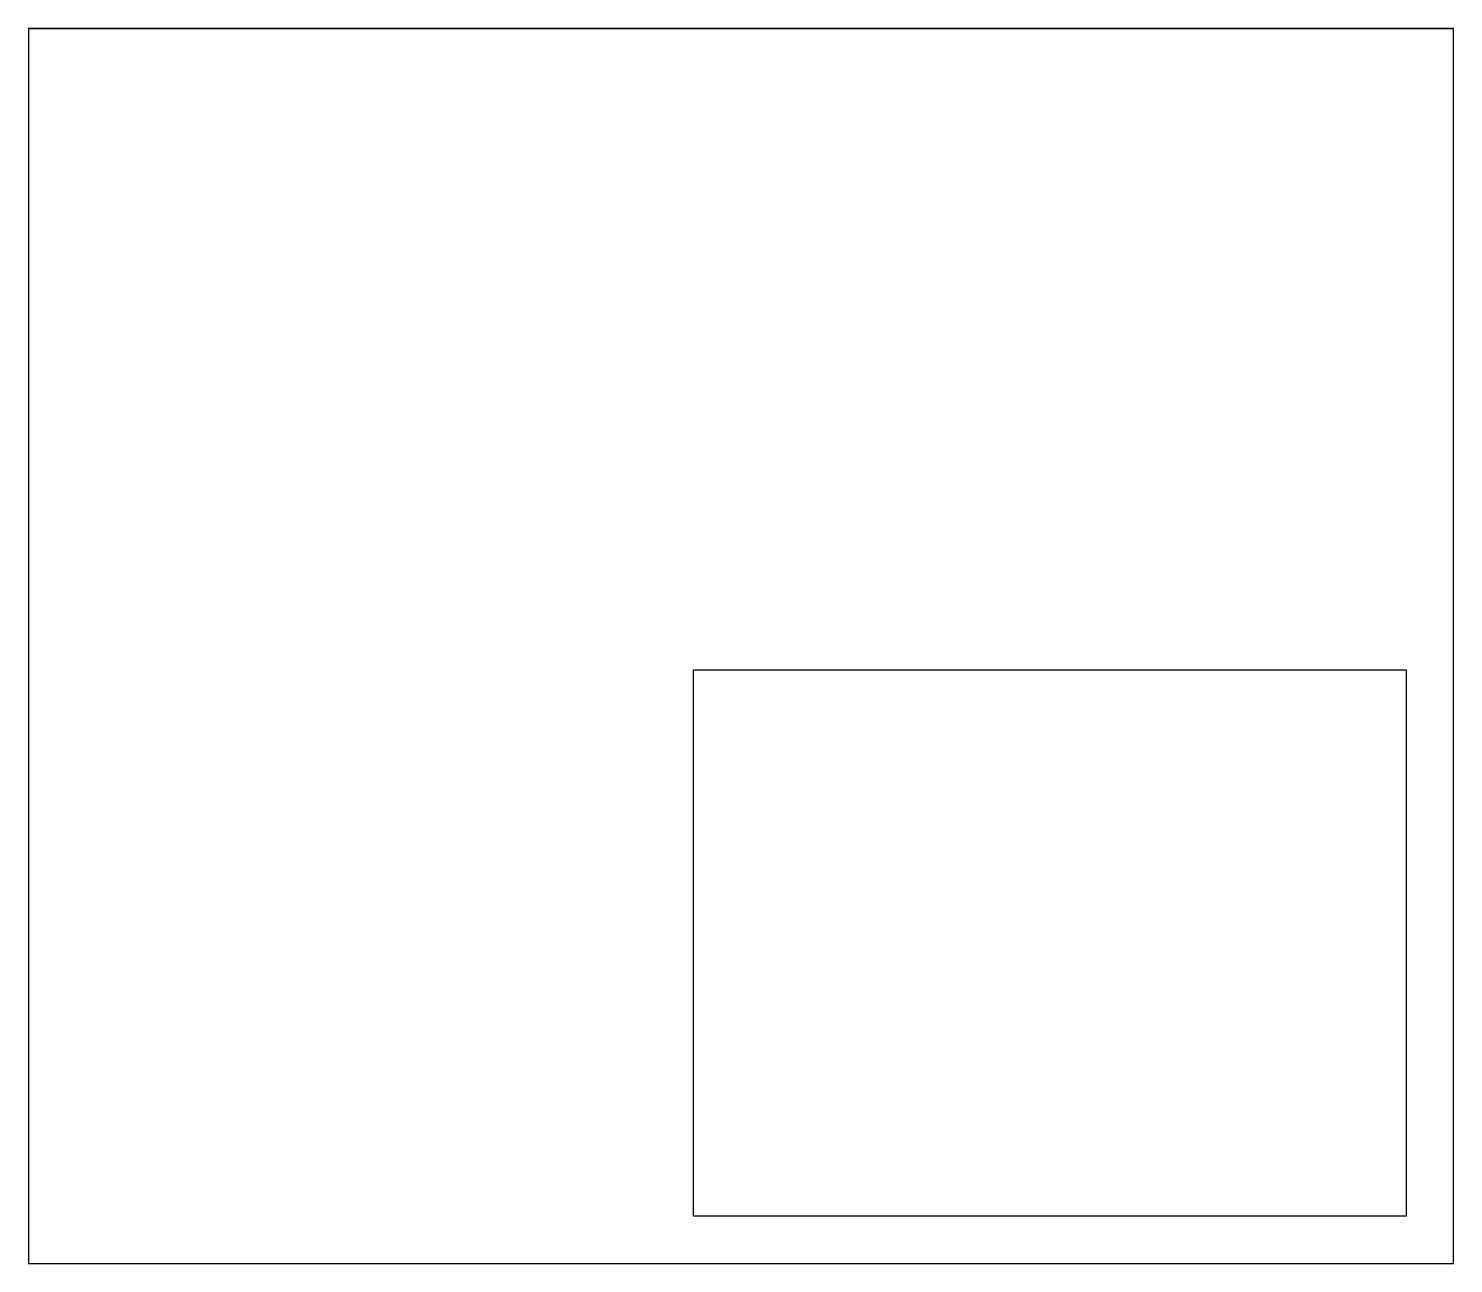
# Model space of a CAD drawing. Header units: millimetres. Extents: x -150 to 150, y -130 to 130.
import ezdxf

# ---------------------------------------------------------------- set-up
doc = ezdxf.new("R2010")
doc.units = ezdxf.units.MM

msp = doc.modelspace()

# ---------------------------------------------------------------- linework, layer by layer
msp.add_line((-150, 130), (150, 130))
for points in [[(-150, 130), (-150, -130), (150, -130), (150, 130)], [(-10, -5), (140, -5), (140, -120), (-10, -120)]]:
    msp.add_lwpolyline(points, close=True)

doc.saveas('drawing.dxf')
